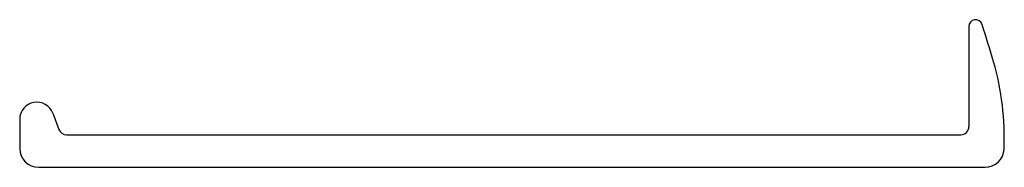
# Model space of a CAD drawing. Extents: x 1450.2 to 1486.5, y 2012.1 to 2017.5.
import ezdxf

# ---------------------------------------------------------------- set-up
doc = ezdxf.new("R2010")
doc.units = 0
doc.layers.get('0').update_dxf_attribs({"linetype": 'CONTINUOUS'})

msp = doc.modelspace()

# ---------------------------------------------------------------- linework, layer by layer
at = {"linetype": 'CONTINUOUS'}
for p, q in [((1485.206, 2017.248), (1485.206, 2013.561)), ((1451.468, 2014.05), (1451.687, 2013.457)), ((1450.246, 2013.831), (1450.246, 2012.761)), ((1451.969, 2013.261), (1484.906, 2013.261)), ((1450.946, 2012.061), (1485.804, 2012.061))]:
    msp.add_line(p, q, dxfattribs=at)
for centre, radius, start, end in [((1485.456, 2017.248), 0.25, 17.9041, 180), ((1440.317, 2002.665), 47.686, 16.1696, 17.9041), ((1476.512, 2013.16), 10, 357.5441, 16.1696), ((1450.877, 2013.831), 0.631, 20.3174, 180), ((1484.906, 2013.561), 0.3, 270, 360), ((1451.969, 2013.561), 0.3, 200.3174, 270), ((1450.946, 2012.761), 0.7, 180, 270), ((1485.804, 2012.761), 0.7, 270, 357.5441)]:
    msp.add_arc(centre, radius, start, end, dxfattribs=at)

doc.saveas('drawing.dxf')
